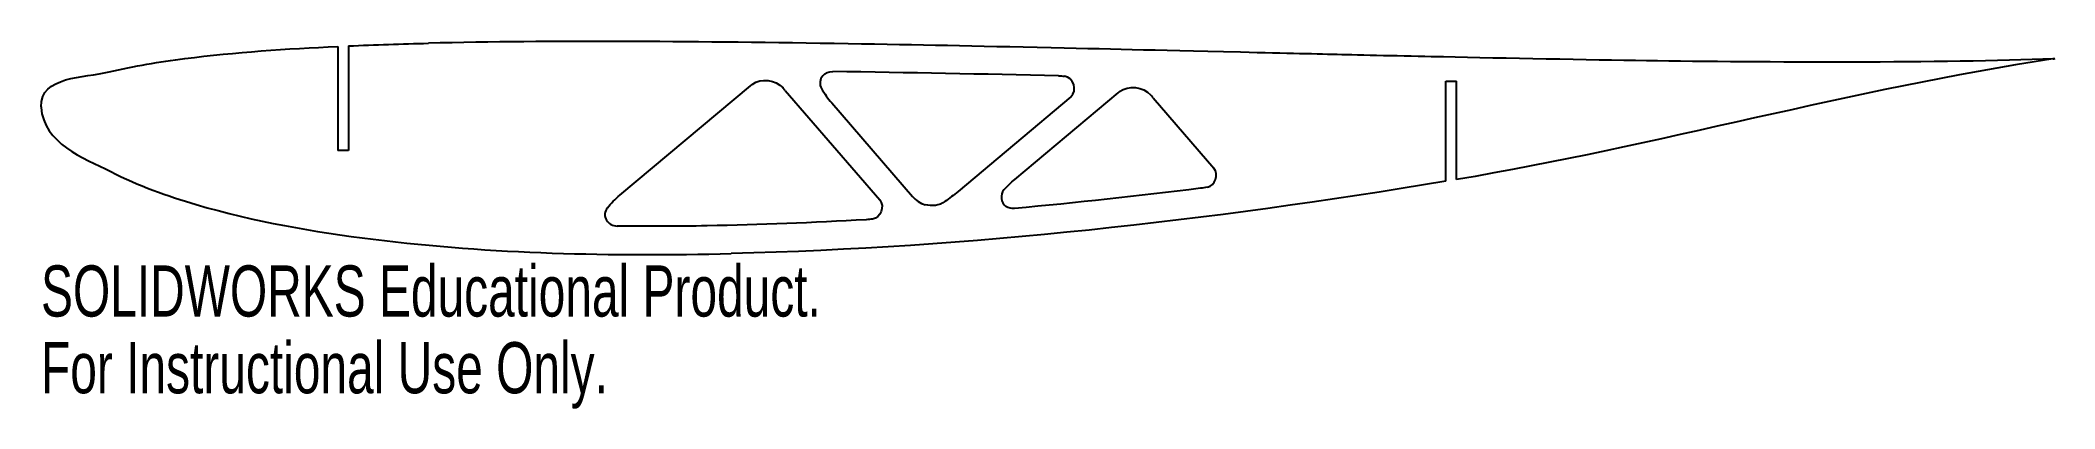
# Model space of a CAD drawing. Header units: millimetres. Extents: x 175 to 365, y -58 to -23.
import ezdxf

# ---------------------------------------------------------------- set-up
doc = ezdxf.new("R2010")
doc.units = ezdxf.units.MM
doc.styles.add('SLDTEXTSTYLE0', font='TXT', dxfattribs={"width": 0.7})

msp = doc.modelspace()

# ---------------------------------------------------------------- linework, layer by layer
at = {"color": 7, "linetype": 'Continuous', "lineweight": 25}
for p, q in [((202.93, -23.66), (202.93, -33.49)), ((203.93, -23.61), (203.93, -33.49)), ((229.59, -37.71), (241.91, -27.37)), ((245.2, -27.81), (254.13, -38.16)), ((272.19, -28.42), (261.54, -37.36)), ((266.9, -36.22), (276.65, -28.04)), ((279.97, -28.52), (285.7, -35.17)), ((307.61, -36.4), (307.61, -26.94)), ((307.61, -26.94), (308.61, -26.94)), ((308.61, -36.24), (308.61, -26.94)), ((249.6, -29), (257.23, -37.85)), ((203.93, -33.49), (202.93, -33.49))]:
    msp.add_line(p, q, dxfattribs=at)
for points, knots in [([(174.89, -29.37), (174.82, -26.43), (178.97, -26.64), (183.69, -25.5), (186.09, -25.11), (193.28, -24.2), (198.1, -23.88), (202.93, -23.66)], [0, 0, 0, 0, 0.25, 0.25, 0.5, 0.5, 1, 1, 1, 1]), ([(364.99, -24.82), (354.82, -25.27), (337.46, -25.17), (321.14, -24.94), (313.16, -24.78), (304.51, -24.6), (300.08, -24.5), (295.52, -24.39), (292.63, -24.32), (279.37, -24.01), (276.21, -23.93), (261.83, -23.61), (256.96, -23.51), (235.59, -23.17), (223.37, -23.08), (211.5, -23.36)], [0, 0, 0, 0, 0.25, 0.25, 0.375, 0.375, 0.4375, 0.4375, 0.5, 0.5, 0.625, 0.625, 0.75, 0.75, 1, 1, 1, 1]), ([(174.89, -29.42), (175.16, -32.85), (178.87, -34.16), (184.09, -36.81), (186.81, -37.79), (195.06, -40.22), (200.67, -41.19), (217.52, -43.27), (228.83, -43.5), (240.11, -43.23)], [0, 0, 0, 0, 0.125, 0.125, 0.25, 0.25, 0.5, 0.5, 1, 1, 1, 1])]:
    msp.add_open_spline(points, degree=3, knots=knots, dxfattribs=at)
for points in [[(203.93, -23.61), (206.45, -23.5), (208.98, -23.42), (211.5, -23.36)], [(242.07, -27.25), (242.95, -26.63), (244.28, -26.78), (245, -27.58)], [(248.75, -26.43), (248.46, -26.75), (248.41, -27.27), (248.63, -27.65)], [(248.75, -26.43), (248.98, -26.18), (249.33, -26.02), (249.69, -26.03)], [(271.03, -26.44), (263.92, -26.28), (256.8, -26.14), (249.69, -26.03)], [(271.03, -26.44), (271.21, -26.45), (271.4, -26.46), (271.58, -26.47)], [(272.19, -28.42), (272.86, -27.86), (272.44, -26.54), (271.58, -26.47)], [(364.98, -24.84), (346.07, -27.7), (327.48, -33.06), (308.61, -36.24)], [(365.15, -24.81), (365.09, -24.82), (365.03, -24.83), (364.98, -24.84)], [(364.99, -24.82), (365.04, -24.82), (365.09, -24.82), (365.15, -24.81)], [(241.91, -27.37), (241.96, -27.33), (242.01, -27.29), (242.07, -27.25)], [(245.2, -27.81), (245.13, -27.73), (245.06, -27.65), (245, -27.58)], [(248.63, -27.65), (248.91, -28.1), (249.23, -28.57), (249.6, -29)], [(276.65, -28.04), (276.69, -28), (276.73, -27.97), (276.78, -27.93)], [(276.78, -27.93), (277.65, -27.29), (279, -27.44), (279.72, -28.24)], [(279.97, -28.52), (279.89, -28.42), (279.81, -28.33), (279.72, -28.24)], [(174.89, -29.37), (174.89, -29.39), (174.89, -29.4), (174.89, -29.42)], [(174.89, -29.42), (174.89, -29.42), (174.89, -29.42), (174.89, -29.42)], [(285.09, -36.96), (285.83, -36.81), (286.2, -35.75), (285.7, -35.17)], [(228.4, -38.9), (228.75, -38.5), (229.15, -38.08), (229.59, -37.71)], [(307.61, -36.4), (285.21, -40.13), (262.71, -42.68), (240.11, -43.23)], [(257.23, -37.85), (257.55, -38.21), (257.97, -38.49), (258.43, -38.62)], [(261.54, -37.36), (261.13, -37.7), (260.71, -38.02), (260.29, -38.32)], [(265.87, -37.22), (265.48, -37.65), (265.57, -38.43), (266.06, -38.77)], [(265.87, -37.22), (266.18, -36.88), (266.53, -36.53), (266.9, -36.22)], [(284.43, -37.06), (278.56, -37.79), (272.69, -38.44), (266.87, -38.97)], [(285.09, -36.96), (284.87, -37), (284.65, -37.04), (284.43, -37.06)], [(228.4, -38.9), (228.13, -39.22), (228.09, -39.72), (228.31, -40.08)], [(254.13, -38.16), (254.65, -38.76), (254.22, -39.87), (253.45, -39.97)], [(260.29, -38.32), (259.76, -38.69), (259.05, -38.8), (258.43, -38.62)], [(266.87, -38.97), (266.58, -39), (266.29, -38.92), (266.06, -38.77)], [(228.31, -40.08), (228.52, -40.4), (228.91, -40.62), (229.32, -40.63)], [(237.84, -40.61), (235, -40.66), (232.16, -40.67), (229.32, -40.63)], [(252.85, -40.03), (247.85, -40.32), (242.84, -40.53), (237.84, -40.61)], [(253.45, -39.97), (253.25, -40), (253.05, -40.01), (252.85, -40.03)]]:
    msp.add_open_spline(points, degree=3, dxfattribs=at)

# ---------------------------------------------------------------- texts
at = {"color": 7, "linetype": 'Continuous', "char_height": 4.8336, "attachment_point": 1, "style": 'SLDTEXTSTYLE0'}
for s, insert in [('SOLIDWORKS Educational Product.', (174.89, -44.35)), ('For Instructional Use Only.', (174.89, -51.6))]:
    msp.add_mtext(s, dxfattribs=dict(at, insert=insert))

doc.saveas('drawing.dxf')
